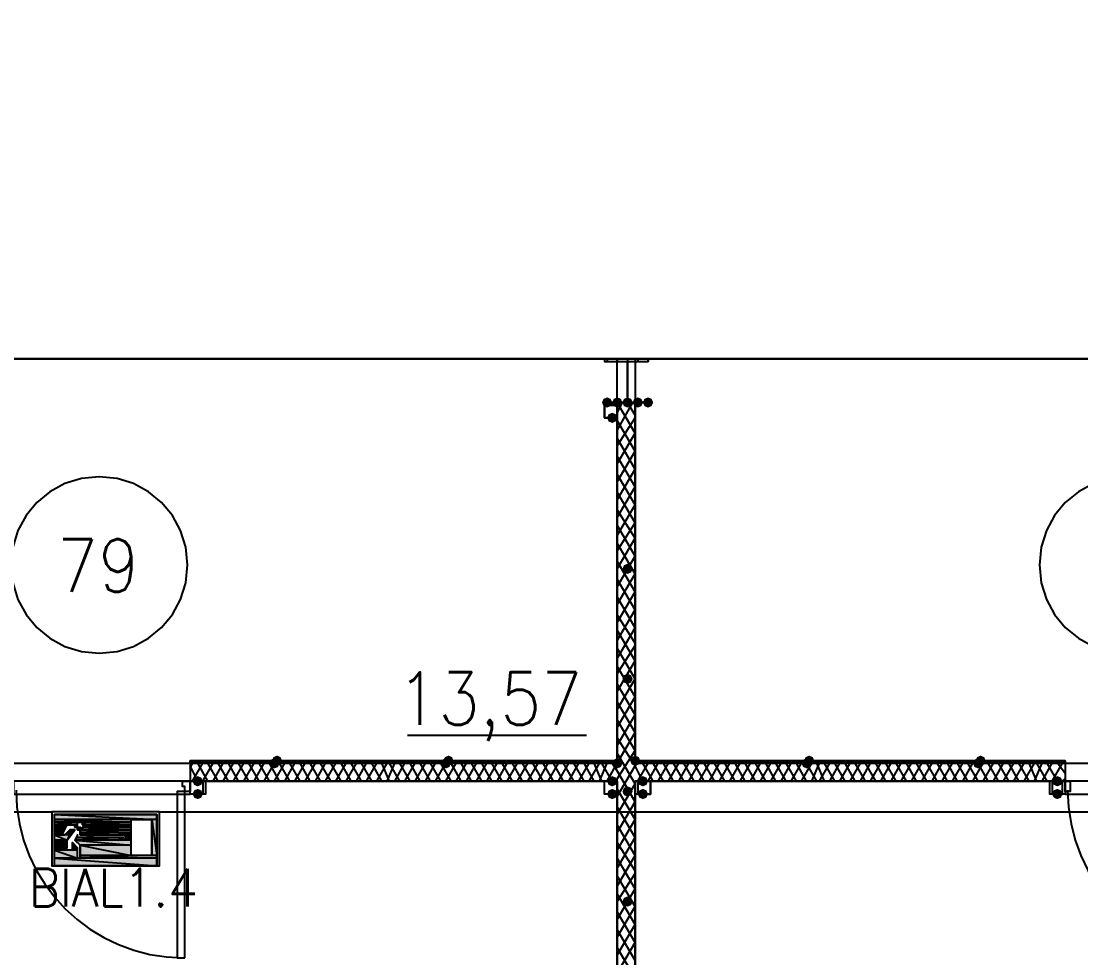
# Model space of a CAD drawing. Header units: millimetres. Extents: x 0 to 420, y 0 to 297.
# Drawn here: x 141.18 to 158.71, y 148.55 to 164.04 of the extents above; entities that cross this region are included whole.
import ezdxf

# ---------------------------------------------------------------- set-up
doc = ezdxf.new("R2010")
doc.units = ezdxf.units.MM
doc.layers.get('0').update_dxf_attribs({"linetype": 'CONTINUOUS'})
doc.styles.get("Standard").update_dxf_attribs({"font": 'STANDARD'})

msp = doc.modelspace()

# ---------------------------------------------------------------- hatches: boundary and pattern name
at = {"true_color": 0x000007}
for points in [[(150.960667, 157.734), (150.935796, 157.674204), (150.876, 157.649333), (150.816204, 157.674204), (150.791333, 157.734), (150.816204, 157.793796), (150.876, 157.818667), (150.935796, 157.793796)], [(151.13, 157.734), (151.105129, 157.674204), (151.045333, 157.649333), (150.985538, 157.674204), (150.960667, 157.734), (150.985537, 157.793796), (151.045333, 157.818667), (151.105129, 157.793796)], [(151.299333, 157.734), (151.274463, 157.674204), (151.214667, 157.649333), (151.154871, 157.674204), (151.13, 157.734), (151.154871, 157.793796), (151.214667, 157.818667), (151.274462, 157.793796)], [(151.468667, 157.734), (151.443796, 157.674204), (151.384, 157.649333), (151.324204, 157.674204), (151.299333, 157.734), (151.324204, 157.793796), (151.384, 157.818667), (151.443796, 157.793796)], [(151.638, 157.734), (151.613129, 157.674204), (151.553333, 157.649333), (151.493538, 157.674204), (151.468667, 157.734), (151.493537, 157.793796), (151.553333, 157.818667), (151.613129, 157.793796)], [(151.045333, 157.48), (151.020463, 157.420204), (150.960667, 157.395333), (150.900871, 157.420204), (150.876, 157.48), (150.900871, 157.539796), (150.960667, 157.564667), (151.020462, 157.539796)], [(151.299333, 154.982333), (151.274463, 154.922537), (151.214667, 154.897667), (151.154871, 154.922537), (151.13, 154.982333), (151.154871, 155.042129), (151.214667, 155.067), (151.274462, 155.042129)], [(151.299333, 153.162), (151.274463, 153.102204), (151.214667, 153.077333), (151.154871, 153.102204), (151.13, 153.162), (151.154871, 153.221796), (151.214667, 153.246667), (151.274462, 153.221796)], [(144.187333, 151.468667), (144.162463, 151.408871), (144.102667, 151.384), (144.042871, 151.408871), (144.018, 151.468667), (144.042871, 151.528462), (144.102667, 151.553333), (144.162462, 151.528463)], [(151.045333, 151.468667), (151.020463, 151.408871), (150.960667, 151.384), (150.900871, 151.408871), (150.876, 151.468667), (150.900871, 151.528462), (150.960667, 151.553333), (151.020462, 151.528463)], [(151.553333, 151.468667), (151.528462, 151.408871), (151.468667, 151.384), (151.408871, 151.408871), (151.384, 151.468667), (151.408871, 151.528462), (151.468667, 151.553333), (151.528462, 151.528463)], [(158.411333, 151.468667), (158.386463, 151.408871), (158.326667, 151.384), (158.266871, 151.408871), (158.242, 151.468667), (158.266871, 151.528462), (158.326667, 151.553333), (158.386462, 151.528463)], [(144.187333, 151.257), (144.162463, 151.197204), (144.102667, 151.172333), (144.042871, 151.197204), (144.018, 151.257), (144.042871, 151.316796), (144.102667, 151.341667), (144.162462, 151.316796)], [(151.045333, 151.257), (151.020463, 151.197204), (150.960667, 151.172333), (150.900871, 151.197204), (150.876, 151.257), (150.900871, 151.316796), (150.960667, 151.341667), (151.020462, 151.316796)], [(151.299333, 151.299333), (151.274463, 151.239537), (151.214667, 151.214667), (151.154871, 151.239537), (151.13, 151.299333), (151.154871, 151.359129), (151.214667, 151.384), (151.274462, 151.359129)], [(151.553333, 151.257), (151.528462, 151.197204), (151.468667, 151.172333), (151.408871, 151.197204), (151.384, 151.257), (151.408871, 151.316796), (151.468667, 151.341667), (151.528462, 151.316796)], [(158.411333, 151.257), (158.386463, 151.197204), (158.326667, 151.172333), (158.266871, 151.197204), (158.242, 151.257), (158.266871, 151.316796), (158.326667, 151.341667), (158.386462, 151.316796)], [(151.299333, 149.479), (151.274463, 149.419204), (151.214667, 149.394333), (151.154871, 149.419204), (151.13, 149.479), (151.154871, 149.538796), (151.214667, 149.563667), (151.274462, 149.538796)]]:
    msp.add_hatch(color=0, dxfattribs=at).paths.add_polyline_path(points, flags=0)
at = {"true_color": 0x0000fe}
for points in [[(145.457333, 151.765), (145.432463, 151.705204), (145.372667, 151.680333), (145.312871, 151.705204), (145.288, 151.765), (145.312871, 151.824796), (145.372667, 151.849667), (145.432462, 151.824796)], [(145.499667, 151.807333), (145.474796, 151.747537), (145.415, 151.722667), (145.355204, 151.747537), (145.330333, 151.807333), (145.355204, 151.867129), (145.415, 151.892), (145.474796, 151.867129)], [(148.293667, 151.765), (148.268796, 151.705204), (148.209, 151.680333), (148.149204, 151.705204), (148.124333, 151.765), (148.149204, 151.824796), (148.209, 151.849667), (148.268796, 151.824796)], [(148.336, 151.807333), (148.311129, 151.747537), (148.251333, 151.722667), (148.191537, 151.747537), (148.166667, 151.807333), (148.191537, 151.867129), (148.251333, 151.892), (148.311129, 151.867129)], [(151.13, 151.765), (151.105129, 151.705204), (151.045333, 151.680333), (150.985538, 151.705204), (150.960667, 151.765), (150.985537, 151.824796), (151.045333, 151.849667), (151.105129, 151.824796)], [(151.13, 151.765), (151.105129, 151.705204), (151.045333, 151.680333), (150.985538, 151.705204), (150.960667, 151.765), (150.985537, 151.824796), (151.045333, 151.849667), (151.105129, 151.824796)], [(151.426333, 151.807333), (151.401463, 151.747537), (151.341667, 151.722667), (151.281871, 151.747537), (151.257, 151.807333), (151.281871, 151.867129), (151.341667, 151.892), (151.401462, 151.867129)], [(154.262667, 151.765), (154.237796, 151.705204), (154.178, 151.680333), (154.118204, 151.705204), (154.093333, 151.765), (154.118204, 151.824796), (154.178, 151.849667), (154.237796, 151.824796)], [(154.305, 151.807333), (154.280129, 151.747537), (154.220333, 151.722667), (154.160538, 151.747537), (154.135667, 151.807333), (154.160537, 151.867129), (154.220333, 151.892), (154.280129, 151.867129)], [(157.099, 151.765), (157.074129, 151.705204), (157.014333, 151.680333), (156.954538, 151.705204), (156.929667, 151.765), (156.954537, 151.824796), (157.014333, 151.849667), (157.074129, 151.824796)], [(157.141333, 151.807333), (157.116463, 151.747537), (157.056667, 151.722667), (156.996871, 151.747537), (156.972, 151.807333), (156.996871, 151.867129), (157.056667, 151.892), (157.116462, 151.867129)]]:
    msp.add_hatch(color=0, dxfattribs=at).paths.add_polyline_path(points, flags=0)
at = {"true_color": 0x000007}
h = msp.add_hatch(color=0, dxfattribs=at)
h.paths.add_polyline_path([(151.045333, 151.807333), (143.975667, 151.807333), (151.045333, 151.765)], flags=0)
h.paths.add_polyline_path([(143.975667, 151.807333), (151.045333, 151.765), (143.975667, 151.765)], flags=0)
h = msp.add_hatch(color=0, dxfattribs=at)
h.paths.add_polyline_path([(158.453667, 151.807333), (151.341667, 151.807333), (158.453667, 151.765)], flags=0)
h.paths.add_polyline_path([(151.341667, 151.807333), (158.453667, 151.765), (151.341667, 151.765)], flags=0)
at = {"true_color": 0x000052}
h = msp.add_hatch(color=0, dxfattribs=at)
h.paths.add_polyline_path([(143.425333, 150.918333), (141.732, 150.918333), (143.425333, 150.833667)], flags=0)
h.paths.add_polyline_path([(141.732, 150.918333), (143.425333, 150.833667), (141.732, 150.833667)], flags=0)
h = msp.add_hatch(color=0, dxfattribs=at)
h.paths.add_polyline_path([(143.002, 150.833667), (141.732, 150.833667), (143.002, 150.791333)], flags=0)
h.paths.add_polyline_path([(141.732, 150.833667), (143.002, 150.791333), (141.732, 150.791333)], flags=0)
h = msp.add_hatch(color=0, dxfattribs=at)
h.paths.add_polyline_path([(142.113, 150.791333), (141.732, 150.791333)], flags=0)
h.paths.add_polyline_path([(142.113, 150.791333), (141.732, 150.791333), (142.155333, 150.791333)], flags=0)
h = msp.add_hatch(color=0, dxfattribs=at)
h.paths.add_polyline_path([(141.732, 150.791333), (142.113, 150.791333)], flags=0)
h.paths.add_polyline_path([(142.113, 150.791333), (141.732, 150.791333)], flags=0)
h = msp.add_hatch(color=0, dxfattribs=at)
h.paths.add_polyline_path([(142.113, 150.791333), (141.732, 150.791333), (142.113, 150.749)], flags=0)
h.paths.add_polyline_path([(141.732, 150.791333), (142.113, 150.749), (141.732, 150.749)], flags=0)
h = msp.add_hatch(color=0, dxfattribs=at)
h.paths.add_polyline_path([(142.155333, 150.791333), (142.113, 150.791333)], flags=0)
h.paths.add_polyline_path([(142.113, 150.791333), (142.155333, 150.791333)], flags=0)
h = msp.add_hatch(color=0, dxfattribs=at)
h.paths.add_polyline_path([(142.155333, 150.791333), (143.002, 150.791333)], flags=0)
h.paths.add_polyline_path([(143.002, 150.791333), (142.155333, 150.791333)], flags=0)
for points in [[(142.155333, 150.791333), (142.197667, 150.791333)], [(142.197667, 150.791333), (142.24, 150.749), (142.197667, 150.749)], [(142.197667, 150.749), (142.24, 150.749)], [(142.197667, 150.706667), (142.24, 150.706667)], [(142.24, 150.706667), (142.197667, 150.706667)], [(142.24, 150.749), (142.24, 150.706667)], [(142.028333, 150.452667), (142.070667, 150.410333), (142.028333, 150.410333)]]:
    msp.add_hatch(color=0, dxfattribs=at).paths.add_polyline_path(points, flags=0)
h = msp.add_hatch(color=0, dxfattribs=at)
h.paths.add_polyline_path([(142.155333, 150.791333), (143.002, 150.791333)], flags=0)
h.paths.add_polyline_path([(143.002, 150.791333), (142.155333, 150.791333)], flags=0)
h = msp.add_hatch(color=0, dxfattribs=at)
h.paths.add_polyline_path([(142.197667, 150.791333), (143.002, 150.791333)], flags=0)
h.paths.add_polyline_path([(143.002, 150.791333), (142.197667, 150.791333)], flags=0)
h = msp.add_hatch(color=0, dxfattribs=at)
h.paths.add_polyline_path([(142.24, 150.791333), (143.002, 150.791333)], flags=0)
h.paths.add_polyline_path([(143.002, 150.791333), (142.24, 150.791333)], flags=0)
h = msp.add_hatch(color=0, dxfattribs=at)
h.paths.add_polyline_path([(143.002, 150.791333), (142.24, 150.791333), (143.002, 150.749)], flags=0)
h.paths.add_polyline_path([(142.24, 150.791333), (143.002, 150.749), (142.24, 150.749)], flags=0)
h = msp.add_hatch(color=0, dxfattribs=at)
h.paths.add_polyline_path([(143.425333, 150.833667), (143.340667, 150.833667), (143.425333, 150.241)], flags=0)
h.paths.add_polyline_path([(143.340667, 150.833667), (143.425333, 150.241), (143.340667, 150.241)], flags=0)
h = msp.add_hatch(color=0, dxfattribs=at)
h.paths.add_polyline_path([(141.732, 150.749), (142.113, 150.749)], flags=0)
h.paths.add_polyline_path([(142.113, 150.749), (141.732, 150.749)], flags=0)
h.paths.add_polyline_path([(142.113, 150.749), (141.732, 150.749)], flags=0)
h.paths.add_polyline_path([(141.732, 150.749), (142.113, 150.749)], flags=0)
h = msp.add_hatch(color=0, dxfattribs=at)
h.paths.add_polyline_path([(141.732, 150.749), (142.113, 150.749)], flags=0)
h.paths.add_polyline_path([(142.113, 150.749), (141.732, 150.749)], flags=0)
h = msp.add_hatch(color=0, dxfattribs=at)
h.paths.add_polyline_path([(141.943667, 150.749), (141.732, 150.749), (141.859, 150.579667)], flags=0)
h.paths.add_polyline_path([(141.732, 150.749), (141.859, 150.579667), (141.732, 150.579667)], flags=0)
h = msp.add_hatch(color=0, dxfattribs=at)
h.paths.add_polyline_path([(142.070667, 150.664333), (141.986, 150.664333), (141.986, 150.579667)], flags=0)
h.paths.add_polyline_path([(141.986, 150.664333), (141.986, 150.579667), (141.901333, 150.579667)], flags=0)
h = msp.add_hatch(color=0, dxfattribs=at)
h.paths.add_polyline_path([(142.113, 150.749), (142.070667, 150.749), (142.113, 150.706667)], flags=0)
h.paths.add_polyline_path([(142.070667, 150.749), (142.113, 150.706667), (142.070667, 150.706667)], flags=0)
h = msp.add_hatch(color=0, dxfattribs=at)
h.paths.add_polyline_path([(142.070667, 150.706667), (142.113, 150.706667)], flags=0)
h.paths.add_polyline_path([(142.113, 150.706667), (142.070667, 150.706667)], flags=0)
h = msp.add_hatch(color=0, dxfattribs=at)
h.paths.add_polyline_path([(142.070667, 150.706667), (142.113, 150.706667)], flags=0)
h.paths.add_polyline_path([(142.113, 150.706667), (142.070667, 150.706667)], flags=0)
h = msp.add_hatch(color=0, dxfattribs=at)
h.paths.add_polyline_path([(142.155333, 150.664333), (142.113, 150.706667)], flags=0)
h.paths.add_polyline_path([(142.155333, 150.664333), (142.113, 150.706667), (142.155333, 150.706667)], flags=0)
h = msp.add_hatch(color=0, dxfattribs=at)
h.paths.add_polyline_path([(142.113, 150.706667), (142.113, 150.664333)], flags=0)
h.paths.add_polyline_path([(142.113, 150.664333), (142.113, 150.706667)], flags=0)
h = msp.add_hatch(color=0, dxfattribs=at)
h.paths.add_polyline_path([(142.113, 150.664333), (142.155333, 150.664333)], flags=0)
h.paths.add_polyline_path([(142.155333, 150.664333), (142.113, 150.664333)], flags=0)
h = msp.add_hatch(color=0, dxfattribs=at)
h.paths.add_polyline_path([(142.113, 150.664333), (143.002, 150.664333)], flags=0)
h.paths.add_polyline_path([(143.002, 150.664333), (142.113, 150.664333)], flags=0)
h = msp.add_hatch(color=0, dxfattribs=at)
h.paths.add_polyline_path([(142.197667, 150.664333), (142.197667, 150.706667)], flags=0)
h.paths.add_polyline_path([(142.197667, 150.706667), (142.197667, 150.664333), (142.155333, 150.664333)], flags=0)
h = msp.add_hatch(color=0, dxfattribs=at)
h.paths.add_polyline_path([(143.002, 150.664333), (142.155333, 150.664333), (143.002, 150.622)], flags=0)
h.paths.add_polyline_path([(142.155333, 150.664333), (143.002, 150.622), (142.155333, 150.622)], flags=0)
h = msp.add_hatch(color=0, dxfattribs=at)
h.paths.add_polyline_path([(142.790333, 150.622), (142.155333, 150.622), (142.832667, 150.579667)], flags=0)
h.paths.add_polyline_path([(142.155333, 150.622), (142.832667, 150.579667), (142.155333, 150.579667)], flags=0)
h = msp.add_hatch(color=0, dxfattribs=at)
h.paths.add_polyline_path([(143.002, 150.706667), (142.24, 150.706667)], flags=0)
h.paths.add_polyline_path([(142.24, 150.706667), (143.002, 150.706667), (142.197667, 150.706667)], flags=0)
h = msp.add_hatch(color=0, dxfattribs=at)
h.paths.add_polyline_path([(142.197667, 150.706667), (143.002, 150.706667)], flags=0)
h.paths.add_polyline_path([(143.002, 150.706667), (142.197667, 150.706667)], flags=0)
h = msp.add_hatch(color=0, dxfattribs=at)
h.paths.add_polyline_path([(142.197667, 150.706667), (143.002, 150.706667)], flags=0)
h.paths.add_polyline_path([(143.002, 150.706667), (142.197667, 150.706667)], flags=0)
h = msp.add_hatch(color=0, dxfattribs=at)
h.paths.add_polyline_path([(143.002, 150.706667), (142.197667, 150.706667), (143.002, 150.664333)], flags=0)
h.paths.add_polyline_path([(142.197667, 150.706667), (143.002, 150.664333), (142.197667, 150.664333)], flags=0)
h = msp.add_hatch(color=0, dxfattribs=at)
h.paths.add_polyline_path([(142.197667, 150.664333), (143.002, 150.664333)], flags=0)
h.paths.add_polyline_path([(143.002, 150.664333), (142.197667, 150.664333)], flags=0)
h = msp.add_hatch(color=0, dxfattribs=at)
h.paths.add_polyline_path([(142.24, 150.749), (143.002, 150.749)], flags=0)
h.paths.add_polyline_path([(143.002, 150.749), (142.24, 150.749)], flags=0)
h = msp.add_hatch(color=0, dxfattribs=at)
h.paths.add_polyline_path([(142.24, 150.749), (143.002, 150.749)], flags=0)
h.paths.add_polyline_path([(143.002, 150.749), (142.24, 150.749)], flags=0)
h = msp.add_hatch(color=0, dxfattribs=at)
h.paths.add_polyline_path([(142.24, 150.749), (143.002, 150.749)], flags=0)
h.paths.add_polyline_path([(143.002, 150.749), (142.24, 150.749)], flags=0)
h = msp.add_hatch(color=0, dxfattribs=at)
h.paths.add_polyline_path([(142.24, 150.749), (143.002, 150.749)], flags=0)
h.paths.add_polyline_path([(143.002, 150.749), (142.24, 150.749)], flags=0)
h = msp.add_hatch(color=0, dxfattribs=at)
h.paths.add_polyline_path([(143.002, 150.749), (142.24, 150.749), (143.002, 150.706667)], flags=0)
h.paths.add_polyline_path([(142.24, 150.749), (143.002, 150.706667), (142.24, 150.706667)], flags=0)
h = msp.add_hatch(color=0, dxfattribs=at)
h.paths.add_polyline_path([(142.24, 150.706667), (143.002, 150.706667)], flags=0)
h.paths.add_polyline_path([(143.002, 150.706667), (142.24, 150.706667)], flags=0)
h = msp.add_hatch(color=0, dxfattribs=at)
h.paths.add_polyline_path([(142.24, 150.706667), (143.002, 150.706667)], flags=0)
h.paths.add_polyline_path([(143.002, 150.706667), (142.24, 150.706667)], flags=0)
h = msp.add_hatch(color=0, dxfattribs=at)
h.paths.add_polyline_path([(142.24, 150.706667), (143.002, 150.706667)], flags=0)
h.paths.add_polyline_path([(143.002, 150.706667), (142.24, 150.706667)], flags=0)
h = msp.add_hatch(color=0, dxfattribs=at)
h.paths.add_polyline_path([(143.002, 150.622), (142.875, 150.622), (143.002, 150.537333)], flags=0)
h.paths.add_polyline_path([(142.875, 150.622), (143.002, 150.537333), (142.917333, 150.537333)], flags=0)
h = msp.add_hatch(color=0, dxfattribs=at)
h.paths.add_polyline_path([(141.901333, 150.579667), (141.732, 150.579667)], flags=0)
h.paths.add_polyline_path([(141.901333, 150.579667), (141.732, 150.579667), (141.859, 150.579667)], flags=0)
h = msp.add_hatch(color=0, dxfattribs=at)
h.paths.add_polyline_path([(141.986, 150.579667), (141.732, 150.579667), (141.943667, 150.495)], flags=0)
h.paths.add_polyline_path([(141.732, 150.579667), (141.943667, 150.495), (141.732, 150.495)], flags=0)
h = msp.add_hatch(color=0, dxfattribs=at)
h.paths.add_polyline_path([(141.943667, 150.495), (141.732, 150.495), (141.943667, 150.368)], flags=0)
h.paths.add_polyline_path([(141.732, 150.495), (141.943667, 150.368), (141.732, 150.368)], flags=0)
h = msp.add_hatch(color=0, dxfattribs=at)
h.paths.add_polyline_path([(142.832667, 150.537333), (142.113, 150.537333), (142.790333, 150.495)], flags=0)
h.paths.add_polyline_path([(142.113, 150.537333), (142.790333, 150.495), (142.070667, 150.495)], flags=0)
h = msp.add_hatch(color=0, dxfattribs=at)
h.paths.add_polyline_path([(143.002, 150.495), (142.070667, 150.495), (143.002, 150.410333)], flags=0)
h.paths.add_polyline_path([(142.070667, 150.495), (143.002, 150.410333), (142.155333, 150.410333)], flags=0)
h = msp.add_hatch(color=0, dxfattribs=at)
h.paths.add_polyline_path([(142.875, 150.579667), (142.282333, 150.579667)], flags=0)
h.paths.add_polyline_path([(142.875, 150.579667), (142.282333, 150.579667), (142.832667, 150.579667)], flags=0)
h = msp.add_hatch(color=0, dxfattribs=at)
h.paths.add_polyline_path([(142.367, 150.579667), (142.282333, 150.579667), (142.367, 150.537333)], flags=0)
h.paths.add_polyline_path([(142.282333, 150.579667), (142.367, 150.537333), (142.282333, 150.537333)], flags=0)
h = msp.add_hatch(color=0, dxfattribs=at)
h.paths.add_polyline_path([(142.832667, 150.537333), (142.282333, 150.537333)], flags=0)
h.paths.add_polyline_path([(142.832667, 150.537333), (142.282333, 150.537333), (142.875, 150.537333)], flags=0)
h = msp.add_hatch(color=0, dxfattribs=at)
h.paths.add_polyline_path([(143.002, 150.537333), (142.917333, 150.537333), (143.002, 150.495)], flags=0)
h.paths.add_polyline_path([(142.917333, 150.537333), (143.002, 150.495), (142.875, 150.495)], flags=0)
h = msp.add_hatch(color=0, dxfattribs=at)
h.paths.add_polyline_path([(141.816667, 150.368), (141.732, 150.368), (141.816667, 150.325667)], flags=0)
h.paths.add_polyline_path([(141.732, 150.368), (141.816667, 150.325667), (141.732, 150.325667)], flags=0)
h = msp.add_hatch(color=0, dxfattribs=at)
h.paths.add_polyline_path([(142.113, 150.325667), (141.732, 150.325667), (142.113, 150.198667)], flags=0)
h.paths.add_polyline_path([(141.732, 150.325667), (142.113, 150.198667), (141.732, 150.198667)], flags=0)
h = msp.add_hatch(color=0, dxfattribs=at)
h.paths.add_polyline_path([(142.070667, 150.410333), (142.028333, 150.410333), (142.113, 150.368)], flags=0)
h.paths.add_polyline_path([(142.028333, 150.410333), (142.113, 150.368), (142.028333, 150.368)], flags=0)
h = msp.add_hatch(color=0, dxfattribs=at)
h.paths.add_polyline_path([(142.113, 150.368), (142.028333, 150.368), (142.113, 150.325667)], flags=0)
h.paths.add_polyline_path([(142.028333, 150.368), (142.113, 150.325667), (142.028333, 150.325667)], flags=0)
h = msp.add_hatch(color=0, dxfattribs=at)
h.paths.add_polyline_path([(143.002, 150.410333), (142.155333, 150.410333), (143.002, 150.241)], flags=0)
h.paths.add_polyline_path([(142.155333, 150.410333), (143.002, 150.241), (142.155333, 150.241)], flags=0)
h = msp.add_hatch(color=0, dxfattribs=at)
h.paths.add_polyline_path([(143.425333, 150.198667), (141.732, 150.198667), (143.425333, 150.071667)], flags=0)
h.paths.add_polyline_path([(141.732, 150.198667), (143.425333, 150.071667), (141.732, 150.071667)], flags=0)
h = msp.add_hatch(color=0, dxfattribs=at)
h.paths.add_polyline_path([(143.425333, 150.241), (142.155333, 150.241), (143.425333, 150.198667)], flags=0)
h.paths.add_polyline_path([(142.155333, 150.241), (143.425333, 150.198667), (142.155333, 150.198667)], flags=0)

# ---------------------------------------------------------------- linework, layer by layer
at = {"color": 0, "true_color": 0x000008}
msp.add_lwpolyline([(238.548333, 158.453667), (238.548333, 169.291), (117.094, 169.291), (117.094, 158.453667)], close=True, dxfattribs=at)
at = {"color": 0, "true_color": 0x0000ab}
for points in [[(151.045333, 158.453667), (133.942667, 158.453667), (133.942667, 151.765), (151.045333, 151.765)], [(151.341667, 158.453667), (151.341667, 151.765), (168.444333, 151.765), (168.444333, 158.453667)]]:
    msp.add_lwpolyline(points, close=True, dxfattribs=at)
at = {"color": 0, "true_color": 0x000007}
for points in [[(151.553333, 158.453667), (150.833667, 158.453667), (150.833667, 158.411333), (151.214667, 158.411333), (151.214667, 157.734), (150.833667, 157.734), (151.553333, 157.734), (151.214667, 157.734), (151.214667, 158.411333), (151.553333, 158.411333)], [(151.045333, 157.734), (150.833667, 157.734), (150.833667, 157.48), (151.045333, 157.48)], [(151.045333, 157.691667), (151.045333, 157.48), (150.833667, 157.48), (150.833667, 157.691667)], [(151.045333, 151.807333), (143.975667, 151.807333), (151.045333, 151.765)], [(143.975667, 151.807333), (151.045333, 151.765), (143.975667, 151.765)], [(143.975667, 151.765), (151.045333, 151.765), (151.045333, 151.807333), (143.975667, 151.807333)], [(143.975667, 151.765), (151.045333, 151.765), (151.045333, 151.807333), (143.975667, 151.807333)], [(158.453667, 151.807333), (151.341667, 151.807333), (158.453667, 151.765)], [(151.341667, 151.807333), (158.453667, 151.765), (151.341667, 151.765)], [(158.453667, 151.807333), (158.453667, 151.765), (151.341667, 151.765), (151.341667, 151.807333), (158.453667, 151.807333), (151.341667, 151.807333), (151.341667, 151.765), (158.453667, 151.765)], [(133.942667, 151.468667), (133.942667, 140.335), (151.045333, 140.335), (151.045333, 151.468667)], [(143.975667, 151.468667), (143.975667, 151.299333), (143.891, 151.299333), (143.891, 151.384), (143.848667, 151.384), (143.848667, 151.468667)], [(143.975667, 151.468667), (144.187333, 151.468667), (144.187333, 151.257), (143.975667, 151.257), (143.975667, 151.468667), (144.229667, 151.468667), (144.229667, 151.257), (143.975667, 151.257)], [(150.833667, 151.468667), (151.045333, 151.468667), (151.045333, 151.257), (150.833667, 151.257), (150.833667, 151.468667), (151.045333, 151.468667), (151.045333, 151.257), (150.833667, 151.257)], [(151.341667, 151.468667), (151.595667, 151.468667), (151.595667, 151.257), (151.341667, 151.257)], [(168.444333, 140.335), (168.444333, 151.468667), (151.341667, 151.468667), (151.341667, 140.335)], [(151.384, 151.468667), (151.384, 151.257), (151.595667, 151.257), (151.595667, 151.468667)], [(158.199667, 151.468667), (158.453667, 151.468667), (158.453667, 151.257), (158.199667, 151.257)], [(158.242, 151.468667), (158.242, 151.257), (158.411333, 151.257), (158.411333, 151.468667)], [(158.538333, 151.468667), (158.538333, 151.384), (158.538333, 151.299333), (158.453667, 151.299333), (158.453667, 151.468667)], [(143.891, 148.547667), (143.891, 151.299333), (143.764, 151.299333), (143.764, 148.547667)]]:
    msp.add_lwpolyline(points, close=True, dxfattribs=at)
for points in [[(150.876, 158.453667), (150.876, 158.411333)], [(151.045333, 158.453667), (151.045333, 158.411333)], [(151.214667, 158.453667), (151.214667, 157.734)], [(151.384, 158.453667), (151.384, 158.411333)], [(151.553333, 158.453667), (151.553333, 158.411333)], [(150.960667, 157.734), (150.960667, 157.691667)], [(151.045333, 157.564667), (151.13, 157.734)], [(151.045333, 157.268333), (151.299333, 157.734)], [(151.341667, 157.226), (151.045333, 157.734)], [(151.045333, 157.734), (151.045333, 151.765)], [(151.341667, 151.765), (151.341667, 157.734), (151.045333, 157.734)], [(151.341667, 157.522333), (151.214667, 157.734)], [(151.045333, 157.014333), (151.341667, 157.48)], [(151.341667, 156.929667), (151.045333, 157.437667)], [(151.045333, 156.718), (151.341667, 157.226)], [(151.341667, 156.633333), (151.045333, 157.141333)], [(151.045333, 156.421667), (151.341667, 156.929667)], [(151.341667, 156.337), (151.045333, 156.845)], [(151.045333, 156.125333), (151.341667, 156.633333)], [(143.933333, 155.045833), (143.903661, 155.340175), (143.81856, 155.614326), (143.683903, 155.862413), (143.505563, 156.078563), (143.289413, 156.256903), (143.041326, 156.39156), (142.767175, 156.476661), (142.472833, 156.506333), (142.178492, 156.476661), (141.904341, 156.39156), (141.656254, 156.256903), (141.440104, 156.078563), (141.261764, 155.862413), (141.127107, 155.614326), (141.042005, 155.340175), (141.012333, 155.045833)], [(151.341667, 156.040667), (151.045333, 156.548667)], [(160.951333, 155.045833), (160.921661, 155.340175), (160.83656, 155.614326), (160.701903, 155.862413), (160.523563, 156.078563), (160.307413, 156.256903), (160.059326, 156.39156), (159.785175, 156.476661), (159.490833, 156.506333), (159.196492, 156.476661), (158.922341, 156.39156), (158.674254, 156.256903), (158.458104, 156.078563), (158.279764, 155.862413), (158.145107, 155.614326), (158.060005, 155.340175), (158.030333, 155.045833)], [(151.045333, 155.829), (151.341667, 156.337)], [(151.341667, 155.744333), (151.045333, 156.252333)], [(151.045333, 155.532667), (151.341667, 156.040667)], [(151.341667, 155.490333), (151.045333, 155.956)], [(151.045333, 155.278667), (151.341667, 155.744333)], [(151.341667, 155.194), (151.045333, 155.702)], [(151.045333, 154.982333), (151.341667, 155.490333)], [(151.341667, 154.897667), (151.045333, 155.405667)], [(151.045333, 154.686), (151.341667, 155.194)], [(141.012333, 155.045833), (141.042005, 154.751492), (141.127107, 154.477341), (141.261764, 154.229254), (141.440104, 154.013104), (141.656254, 153.834764), (141.904341, 153.700107), (142.178492, 153.615005), (142.472833, 153.585333), (142.767175, 153.615005), (143.041326, 153.700107), (143.289413, 153.834764), (143.505563, 154.013104), (143.683903, 154.229254), (143.81856, 154.477341), (143.903661, 154.751492), (143.933333, 155.045833)], [(151.341667, 154.601333), (151.045333, 155.109333)], [(158.030333, 155.045833), (158.060005, 154.751492), (158.145107, 154.477341), (158.279764, 154.229254), (158.458104, 154.013104), (158.674254, 153.834764), (158.922341, 153.700107), (159.196492, 153.615005), (159.490833, 153.585333), (159.785175, 153.615005), (160.059326, 153.700107), (160.307413, 153.834764), (160.523563, 154.013104), (160.701903, 154.229254), (160.83656, 154.477341), (160.921661, 154.751492), (160.951333, 155.045833)], [(151.045333, 154.389667), (151.341667, 154.897667)], [(151.341667, 154.305), (151.045333, 154.813)], [(151.045333, 154.093333), (151.341667, 154.601333)], [(151.341667, 154.008667), (151.045333, 154.516667)], [(151.045333, 153.797), (151.341667, 154.305)], [(151.341667, 153.754667), (151.045333, 154.220333)], [(151.045333, 153.500667), (151.341667, 154.008667)], [(151.341667, 153.458333), (151.045333, 153.966333)], [(151.045333, 153.246667), (151.341667, 153.712333)], [(151.341667, 153.162), (151.045333, 153.67)], [(151.045333, 152.950333), (151.341667, 153.458333)], [(151.341667, 152.865667), (151.045333, 153.373667)], [(151.045333, 152.654), (151.341667, 153.162)], [(151.341667, 152.569333), (151.045333, 153.077333)], [(151.045333, 152.357667), (151.341667, 152.865667)], [(151.341667, 152.273), (151.045333, 152.781)], [(151.045333, 152.061333), (151.341667, 152.569333)], [(151.341667, 151.976667), (151.045333, 152.484667)], [(147.574, 152.230667), (150.537333, 152.230667)], [(151.045333, 151.765), (151.341667, 152.273)], [(151.341667, 151.722667), (151.045333, 152.188333)], [(151.045333, 151.511), (151.341667, 151.976667)], [(151.341667, 151.426333), (151.045333, 151.934333)], [(151.045333, 151.765), (143.975667, 151.765), (151.045333, 151.807333), (143.975667, 151.807333)], [(143.975667, 151.680333), (144.018, 151.765)], [(143.975667, 151.765), (143.975667, 151.468667)], [(143.975667, 151.765), (143.975667, 151.468667)], [(151.045333, 151.765), (143.975667, 151.765)], [(144.102667, 151.468667), (143.975667, 151.722667)], [(144.018, 151.468667), (144.187333, 151.765)], [(144.272, 151.468667), (144.102667, 151.765)], [(144.187333, 151.468667), (144.356667, 151.765)], [(144.441333, 151.468667), (144.272, 151.765)], [(144.356667, 151.468667), (144.526, 151.765)], [(144.610667, 151.468667), (144.441333, 151.765)], [(144.526, 151.468667), (144.695333, 151.765)], [(144.78, 151.468667), (144.610667, 151.765)], [(144.695333, 151.468667), (144.864667, 151.765)], [(144.949333, 151.468667), (144.78, 151.765)], [(144.864667, 151.468667), (145.034, 151.765)], [(145.118667, 151.468667), (144.949333, 151.765)], [(145.034, 151.468667), (145.203333, 151.765)], [(145.288, 151.468667), (145.118667, 151.765)], [(145.203333, 151.468667), (145.372667, 151.765)], [(145.457333, 151.468667), (145.288, 151.765)], [(145.372667, 151.468667), (145.542, 151.765)], [(145.626667, 151.468667), (145.457333, 151.765)], [(145.542, 151.468667), (145.711333, 151.765)], [(145.796, 151.468667), (145.626667, 151.765)], [(145.711333, 151.468667), (145.880667, 151.765)], [(145.965333, 151.468667), (145.796, 151.765)], [(145.880667, 151.468667), (146.05, 151.765)], [(146.134667, 151.468667), (145.965333, 151.765)], [(146.05, 151.468667), (146.219333, 151.765)], [(146.304, 151.468667), (146.134667, 151.765)], [(146.219333, 151.468667), (146.388667, 151.765)], [(146.473333, 151.468667), (146.304, 151.765)], [(146.388667, 151.468667), (146.558, 151.765)], [(146.642667, 151.468667), (146.473333, 151.765)], [(146.558, 151.468667), (146.727333, 151.765)], [(146.812, 151.468667), (146.642667, 151.765)], [(146.727333, 151.468667), (146.896667, 151.765)], [(146.981333, 151.468667), (146.812, 151.765)], [(146.896667, 151.468667), (147.066, 151.765)], [(147.150667, 151.468667), (146.981333, 151.765)], [(147.066, 151.468667), (147.235333, 151.765)], [(147.277667, 151.468667), (147.150667, 151.765)], [(147.235333, 151.468667), (147.362333, 151.765)], [(147.447, 151.468667), (147.277667, 151.765)], [(147.362333, 151.468667), (147.531667, 151.765)], [(147.616333, 151.468667), (147.447, 151.765)], [(147.531667, 151.468667), (147.701, 151.765)], [(147.785667, 151.468667), (147.616333, 151.765)], [(147.701, 151.468667), (147.870333, 151.765)], [(147.955, 151.468667), (147.785667, 151.765)], [(147.870333, 151.468667), (148.039667, 151.765)], [(148.124333, 151.468667), (147.955, 151.765)], [(148.039667, 151.468667), (148.209, 151.765)], [(148.293667, 151.468667), (148.124333, 151.765)], [(148.209, 151.468667), (148.378333, 151.765)], [(148.463, 151.468667), (148.293667, 151.765)], [(148.378333, 151.468667), (148.547667, 151.765)], [(148.632333, 151.468667), (148.463, 151.765)], [(148.547667, 151.468667), (148.717, 151.765)], [(148.801667, 151.468667), (148.632333, 151.765)], [(148.717, 151.468667), (148.886333, 151.765)], [(148.971, 151.468667), (148.801667, 151.765)], [(148.886333, 151.468667), (149.055667, 151.765)], [(149.140333, 151.468667), (148.971, 151.765)], [(149.055667, 151.468667), (149.225, 151.765)], [(149.309667, 151.468667), (149.140333, 151.765)], [(149.225, 151.468667), (149.394333, 151.765)], [(149.479, 151.468667), (149.309667, 151.765)], [(149.394333, 151.468667), (149.563667, 151.765)], [(149.648333, 151.468667), (149.479, 151.765)], [(149.563667, 151.468667), (149.733, 151.765)], [(149.817667, 151.468667), (149.648333, 151.765)], [(149.733, 151.468667), (149.902333, 151.765)], [(149.987, 151.468667), (149.817667, 151.765)], [(149.902333, 151.468667), (150.071667, 151.765)], [(150.156333, 151.468667), (149.987, 151.765)], [(150.071667, 151.468667), (150.241, 151.765)], [(150.325667, 151.468667), (150.156333, 151.765)], [(150.241, 151.468667), (150.410333, 151.765)], [(150.495, 151.468667), (150.325667, 151.765)], [(150.410333, 151.468667), (150.579667, 151.765)], [(150.664333, 151.468667), (150.495, 151.765)], [(150.579667, 151.468667), (150.749, 151.765)], [(150.791333, 151.468667), (150.664333, 151.765)], [(150.749, 151.468667), (150.876, 151.765)], [(150.960667, 151.468667), (150.791333, 151.765)], [(150.876, 151.468667), (151.045333, 151.765)], [(151.045333, 151.638), (150.960667, 151.765)], [(151.045333, 151.214667), (151.341667, 151.722667)], [(158.453667, 151.807333), (151.341667, 151.807333), (158.453667, 151.807333), (151.341667, 151.765)], [(151.341667, 151.722667), (151.384, 151.765)], [(158.453667, 151.765), (151.341667, 151.765)], [(151.468667, 151.468667), (151.341667, 151.722667)], [(151.384, 151.468667), (151.553333, 151.765)], [(151.638, 151.468667), (151.468667, 151.765)], [(151.553333, 151.468667), (151.722667, 151.765)], [(151.807333, 151.468667), (151.638, 151.765)], [(151.722667, 151.468667), (151.892, 151.765)], [(151.976667, 151.468667), (151.807333, 151.765)], [(151.892, 151.468667), (152.061333, 151.765)], [(152.146, 151.468667), (151.976667, 151.765)], [(152.061333, 151.468667), (152.230667, 151.765)], [(152.315333, 151.468667), (152.146, 151.765)], [(152.230667, 151.468667), (152.4, 151.765)], [(152.484667, 151.468667), (152.315333, 151.765)], [(152.4, 151.468667), (152.569333, 151.765)], [(152.654, 151.468667), (152.484667, 151.765)], [(152.569333, 151.468667), (152.738667, 151.765)], [(152.823333, 151.468667), (152.654, 151.765)], [(152.738667, 151.468667), (152.908, 151.765)], [(152.992667, 151.468667), (152.823333, 151.765)], [(152.908, 151.468667), (153.077333, 151.765)], [(153.162, 151.468667), (152.992667, 151.765)], [(153.077333, 151.468667), (153.246667, 151.765)], [(153.331333, 151.468667), (153.162, 151.765)], [(153.246667, 151.468667), (153.416, 151.765)], [(153.500667, 151.468667), (153.331333, 151.765)], [(153.416, 151.468667), (153.585333, 151.765)], [(153.67, 151.468667), (153.500667, 151.765)], [(153.585333, 151.468667), (153.754667, 151.765)], [(153.839333, 151.468667), (153.67, 151.765)], [(153.754667, 151.468667), (153.924, 151.765)], [(154.008667, 151.468667), (153.839333, 151.765)], [(153.924, 151.468667), (154.093333, 151.765)], [(154.178, 151.468667), (154.008667, 151.765)], [(154.093333, 151.468667), (154.262667, 151.765)], [(154.347333, 151.468667), (154.178, 151.765)], [(154.262667, 151.468667), (154.389667, 151.765)], [(154.474333, 151.468667), (154.347333, 151.765)], [(154.389667, 151.468667), (154.559, 151.765)], [(154.643667, 151.468667), (154.474333, 151.765)], [(154.559, 151.468667), (154.728333, 151.765)], [(154.813, 151.468667), (154.643667, 151.765)], [(154.728333, 151.468667), (154.897667, 151.765)], [(154.982333, 151.468667), (154.813, 151.765)], [(154.897667, 151.468667), (155.067, 151.765)], [(155.151667, 151.468667), (154.982333, 151.765)], [(155.067, 151.468667), (155.236333, 151.765)], [(155.321, 151.468667), (155.151667, 151.765)], [(155.236333, 151.468667), (155.405667, 151.765)], [(155.490333, 151.468667), (155.321, 151.765)], [(155.405667, 151.468667), (155.575, 151.765)], [(155.659667, 151.468667), (155.490333, 151.765)], [(155.575, 151.468667), (155.744333, 151.765)], [(155.829, 151.468667), (155.659667, 151.765)], [(155.744333, 151.468667), (155.913667, 151.765)], [(155.998333, 151.468667), (155.829, 151.765)], [(155.913667, 151.468667), (156.083, 151.765)], [(156.167667, 151.468667), (155.998333, 151.765)], [(156.083, 151.468667), (156.252333, 151.765)], [(156.337, 151.468667), (156.167667, 151.765)], [(156.252333, 151.468667), (156.421667, 151.765)], [(156.506333, 151.468667), (156.337, 151.765)], [(156.421667, 151.468667), (156.591, 151.765)], [(156.675667, 151.468667), (156.506333, 151.765)], [(156.591, 151.468667), (156.760333, 151.765)], [(156.845, 151.468667), (156.675667, 151.765)], [(156.760333, 151.468667), (156.929667, 151.765)], [(157.014333, 151.468667), (156.845, 151.765)], [(156.929667, 151.468667), (157.099, 151.765)], [(157.183667, 151.468667), (157.014333, 151.765)], [(157.099, 151.468667), (157.268333, 151.765)], [(157.353, 151.468667), (157.183667, 151.765)], [(157.268333, 151.468667), (157.437667, 151.765)], [(157.522333, 151.468667), (157.353, 151.765)], [(157.437667, 151.468667), (157.607, 151.765)], [(157.691667, 151.468667), (157.522333, 151.765)], [(157.607, 151.468667), (157.776333, 151.765)], [(157.861, 151.468667), (157.691667, 151.765)], [(157.776333, 151.468667), (157.945667, 151.765)], [(157.988, 151.468667), (157.861, 151.765)], [(157.945667, 151.468667), (158.072667, 151.765)], [(158.157333, 151.468667), (157.988, 151.765)], [(158.072667, 151.468667), (158.242, 151.765)], [(158.326667, 151.468667), (158.157333, 151.765)], [(158.242, 151.468667), (158.411333, 151.765)], [(158.453667, 151.595667), (158.326667, 151.765)], [(158.453667, 151.765), (158.453667, 151.468667)], [(158.453667, 151.765), (158.453667, 151.468667)], [(151.341667, 151.13), (151.045333, 151.638)], [(151.045333, 151.468667), (151.045333, 151.511)], [(158.411333, 151.468667), (158.453667, 151.511)], [(142.494, 151.468667), (141.054667, 151.468667), (141.054667, 151.384)], [(141.054667, 151.384), (141.054667, 151.257), (142.494, 151.257)], [(141.097, 151.3205), (141.111316, 151.036994), (141.153334, 150.761677), (141.221661, 150.495944), (141.314903, 150.241188), (141.431666, 149.998803), (141.570556, 149.770183), (141.73018, 149.556721), (141.909144, 149.359811), (142.106054, 149.180847), (142.319516, 149.021223), (142.548136, 148.882333), (142.790521, 148.76557), (143.045278, 148.672328), (143.311011, 148.604001), (143.586327, 148.561982), (143.869833, 148.547667)], [(143.975667, 151.384), (143.975667, 151.468667), (142.494, 151.468667)], [(142.494, 151.257), (143.975667, 151.257), (143.975667, 151.384)], [(143.975667, 151.468667), (151.045333, 151.468667)], [(151.045333, 151.468667), (151.045333, 141.054667), (151.341667, 141.054667), (151.341667, 151.468667)], [(151.045333, 150.918333), (151.341667, 151.426333)], [(151.341667, 150.833667), (151.045333, 151.341667)], [(151.341667, 151.468667), (158.453667, 151.468667)], [(159.893, 151.468667), (158.453667, 151.468667), (158.453667, 151.384)], [(158.453667, 151.384), (158.453667, 151.257), (159.893, 151.257)], [(158.496, 151.3205), (158.510316, 151.036994), (158.552334, 150.761677), (158.620661, 150.495944), (158.713903, 150.241188), (158.830666, 149.998803), (158.969556, 149.770183), (159.12918, 149.556721), (159.308144, 149.359811), (159.505054, 149.180847), (159.718516, 149.021223), (159.947136, 148.882333), (160.189521, 148.76557), (160.444278, 148.672328), (160.710011, 148.604001), (160.985327, 148.561982), (161.268833, 148.547667)], [(151.045333, 150.622), (151.341667, 151.13)], [(151.341667, 150.537333), (151.045333, 151.045333)], [(151.045333, 150.325667), (151.341667, 150.833667)], [(151.341667, 150.241), (151.045333, 150.749)], [(151.045333, 150.029333), (151.341667, 150.537333)], [(151.341667, 149.987), (151.045333, 150.452667)], [(151.045333, 149.733), (151.341667, 150.241)], [(151.341667, 149.690667), (151.045333, 150.198667)], [(151.045333, 149.479), (151.341667, 149.944667)], [(151.341667, 149.394333), (151.045333, 149.902333)], [(151.045333, 149.182667), (151.341667, 149.690667)], [(151.341667, 149.098), (151.045333, 149.606)], [(151.045333, 148.886333), (151.341667, 149.394333)], [(151.341667, 148.801667), (151.045333, 149.309667)], [(151.045333, 148.59), (151.341667, 149.098)], [(151.341667, 148.505333), (151.045333, 149.013333)], [(151.045333, 148.293667), (151.341667, 148.801667)], [(151.341667, 148.209), (151.045333, 148.717)]]:
    msp.add_lwpolyline(points, dxfattribs=at)
at = {"color": 0, "true_color": 0x000005}
for points in [[(126.026333, 150.960667), (141.689667, 150.960667)], [(143.467667, 150.960667), (159.131, 150.960667)]]:
    msp.add_lwpolyline(points, dxfattribs=at)
at = {"color": 0, "true_color": 0x00005c}
msp.add_lwpolyline([(143.467667, 150.960667), (141.689667, 150.960667), (141.689667, 150.071667), (143.467667, 150.071667)], close=True, dxfattribs=at)
at = {"color": 0, "true_color": 0x000052}
for points in [[(143.425333, 150.918333), (141.732, 150.918333), (143.425333, 150.833667)], [(141.732, 150.918333), (143.425333, 150.833667), (141.732, 150.833667)], [(141.732, 150.918333), (143.425333, 150.918333), (143.425333, 150.071667), (141.732, 150.071667)], [(143.002, 150.833667), (141.732, 150.833667), (143.002, 150.791333)], [(141.732, 150.833667), (143.002, 150.791333), (141.732, 150.791333)], [(141.732, 150.791333), (142.155333, 150.791333)], [(142.155333, 150.791333), (141.732, 150.791333)], [(142.155333, 150.791333), (141.732, 150.791333)], [(141.732, 150.791333), (142.155333, 150.791333)], [(142.155333, 150.791333), (141.732, 150.791333)], [(142.155333, 150.791333), (141.732, 150.791333)], [(141.732, 150.791333), (142.155333, 150.791333)], [(142.155333, 150.791333), (141.732, 150.791333)], [(141.732, 150.791333), (142.155333, 150.791333)], [(142.155333, 150.791333), (141.732, 150.791333)], [(142.113, 150.791333), (141.732, 150.791333)], [(142.113, 150.791333), (141.732, 150.791333), (142.155333, 150.791333)], [(141.732, 150.791333), (142.113, 150.791333)], [(142.113, 150.791333), (141.732, 150.791333)], [(142.113, 150.791333), (141.732, 150.791333), (142.113, 150.749)], [(141.732, 150.791333), (142.113, 150.749), (141.732, 150.749)], [(142.155333, 150.791333), (142.113, 150.791333)], [(142.113, 150.791333), (142.155333, 150.791333)], [(142.155333, 150.791333), (143.002, 150.791333)], [(143.002, 150.791333), (142.155333, 150.791333)], [(142.155333, 150.791333), (142.197667, 150.791333)], [(142.155333, 150.791333), (143.002, 150.791333)], [(143.002, 150.791333), (142.155333, 150.791333)], [(142.197667, 150.791333), (143.002, 150.791333)], [(143.002, 150.791333), (142.197667, 150.791333)], [(142.197667, 150.791333), (142.24, 150.749), (142.197667, 150.749)], [(142.24, 150.749), (142.197667, 150.791333)], [(142.24, 150.791333), (143.002, 150.791333)], [(143.002, 150.791333), (142.24, 150.791333)], [(143.002, 150.791333), (142.24, 150.791333), (143.002, 150.749)], [(142.24, 150.791333), (143.002, 150.749), (142.24, 150.749)], [(143.002, 150.833667), (143.340667, 150.833667), (143.340667, 150.241), (143.002, 150.241)], [(143.425333, 150.833667), (143.340667, 150.833667), (143.425333, 150.241)], [(143.340667, 150.833667), (143.425333, 150.241), (143.340667, 150.241)], [(141.732, 150.749), (142.113, 150.749)], [(142.113, 150.749), (141.732, 150.749)], [(142.113, 150.749), (141.732, 150.749)], [(141.732, 150.749), (142.113, 150.749)], [(142.113, 150.749), (141.732, 150.749)], [(142.113, 150.749), (141.732, 150.749)], [(141.732, 150.749), (142.113, 150.749)], [(142.113, 150.749), (141.732, 150.749)], [(142.113, 150.749), (141.732, 150.749)], [(141.732, 150.749), (142.113, 150.749)], [(141.732, 150.749), (142.113, 150.749)], [(142.113, 150.749), (141.732, 150.749)], [(141.943667, 150.749), (141.732, 150.749), (141.859, 150.579667)], [(141.732, 150.749), (141.859, 150.579667), (141.732, 150.579667)], [(141.816667, 150.368), (141.943667, 150.368), (141.943667, 150.495), (142.070667, 150.664333), (141.986, 150.664333), (141.901333, 150.579667), (141.859, 150.579667), (141.943667, 150.749), (142.070667, 150.749), (142.070667, 150.706667), (142.113, 150.706667), (142.113, 150.664333), (142.155333, 150.664333), (142.155333, 150.579667), (142.282333, 150.579667), (142.282333, 150.537333), (142.113, 150.537333), (142.113, 150.579667), (142.070667, 150.495), (142.155333, 150.410333), (142.155333, 150.198667), (142.113, 150.198667), (142.113, 150.368), (142.028333, 150.452667), (142.028333, 150.325667), (141.816667, 150.325667)], [(141.986, 150.664333), (141.986, 150.579667), (141.901333, 150.579667)], [(142.070667, 150.664333), (141.986, 150.664333), (141.986, 150.579667)], [(142.113, 150.749), (142.070667, 150.749), (142.113, 150.706667)], [(142.070667, 150.749), (142.113, 150.706667), (142.070667, 150.706667)], [(142.070667, 150.706667), (142.113, 150.706667)], [(142.113, 150.706667), (142.070667, 150.706667)], [(142.070667, 150.706667), (142.113, 150.706667)], [(142.113, 150.706667), (142.070667, 150.706667)], [(142.113, 150.706667), (142.070667, 150.706667)], [(142.070667, 150.706667), (142.113, 150.706667)], [(142.070667, 150.706667), (142.113, 150.706667)], [(142.113, 150.706667), (142.070667, 150.706667)], [(142.070667, 150.706667), (142.113, 150.706667)], [(142.113, 150.706667), (142.070667, 150.706667)], [(142.113, 150.706667), (142.070667, 150.706667)], [(142.070667, 150.706667), (142.113, 150.706667)], [(142.070667, 150.706667), (142.113, 150.706667)], [(142.113, 150.706667), (142.070667, 150.706667)], [(142.070667, 150.706667), (142.113, 150.706667)], [(142.113, 150.706667), (142.070667, 150.706667)], [(142.155333, 150.664333), (142.113, 150.706667)], [(142.155333, 150.664333), (142.113, 150.706667), (142.155333, 150.706667)], [(142.113, 150.706667), (142.113, 150.664333)], [(142.113, 150.664333), (142.113, 150.706667)], [(142.113, 150.664333), (142.155333, 150.664333)], [(142.155333, 150.664333), (142.113, 150.664333)], [(142.113, 150.664333), (143.002, 150.664333)], [(143.002, 150.664333), (142.113, 150.664333)], [(142.155333, 150.664333), (142.113, 150.664333)], [(142.197667, 150.706667), (142.197667, 150.664333), (142.155333, 150.664333)], [(143.002, 150.664333), (142.155333, 150.664333), (143.002, 150.622)], [(142.155333, 150.664333), (143.002, 150.622), (142.155333, 150.622)], [(142.790333, 150.622), (142.155333, 150.622), (142.832667, 150.579667)], [(142.155333, 150.622), (142.832667, 150.579667), (142.155333, 150.579667)], [(142.197667, 150.749), (142.24, 150.749)], [(142.197667, 150.706667), (142.24, 150.706667)], [(142.24, 150.706667), (142.197667, 150.706667)], [(142.24, 150.706667), (143.002, 150.706667), (142.197667, 150.706667)], [(142.197667, 150.706667), (143.002, 150.706667)], [(143.002, 150.706667), (142.197667, 150.706667)], [(142.197667, 150.706667), (143.002, 150.706667)], [(143.002, 150.706667), (142.197667, 150.706667)], [(143.002, 150.706667), (142.197667, 150.706667), (143.002, 150.664333)], [(142.197667, 150.706667), (143.002, 150.664333), (142.197667, 150.664333)], [(142.197667, 150.664333), (142.197667, 150.706667)], [(142.197667, 150.664333), (143.002, 150.664333)], [(143.002, 150.664333), (142.197667, 150.664333)], [(142.24, 150.749), (143.002, 150.749)], [(143.002, 150.749), (142.24, 150.749)], [(142.24, 150.749), (143.002, 150.749)], [(143.002, 150.749), (142.24, 150.749)], [(142.24, 150.749), (143.002, 150.749)], [(143.002, 150.749), (142.24, 150.749)], [(142.24, 150.749), (142.24, 150.706667)], [(142.24, 150.749), (143.002, 150.749)], [(143.002, 150.749), (142.24, 150.749)], [(143.002, 150.749), (142.24, 150.749), (143.002, 150.706667)], [(142.24, 150.749), (143.002, 150.706667), (142.24, 150.706667)], [(142.24, 150.706667), (143.002, 150.706667)], [(143.002, 150.706667), (142.24, 150.706667)], [(142.24, 150.706667), (143.002, 150.706667)], [(143.002, 150.706667), (142.24, 150.706667)], [(142.24, 150.706667), (143.002, 150.706667)], [(143.002, 150.706667), (142.24, 150.706667)], [(143.002, 150.706667), (142.24, 150.706667)], [(142.875, 150.579667), (142.790333, 150.622), (142.875, 150.622), (142.917333, 150.537333), (142.875, 150.495), (142.790333, 150.495), (142.875, 150.537333), (142.367, 150.537333), (142.367, 150.579667)], [(143.002, 150.622), (142.875, 150.622), (143.002, 150.537333)], [(142.875, 150.622), (143.002, 150.537333), (142.917333, 150.537333)], [(141.901333, 150.579667), (141.732, 150.579667)], [(141.901333, 150.579667), (141.732, 150.579667), (141.859, 150.579667)], [(141.986, 150.579667), (141.732, 150.579667), (141.943667, 150.495)], [(141.732, 150.579667), (141.943667, 150.495), (141.732, 150.495)], [(141.943667, 150.495), (141.732, 150.495), (141.943667, 150.368)], [(141.732, 150.495), (141.943667, 150.368), (141.732, 150.368)], [(142.028333, 150.452667), (142.070667, 150.410333), (142.028333, 150.410333)], [(142.113, 150.537333), (142.790333, 150.495), (142.070667, 150.495)], [(143.002, 150.495), (142.070667, 150.495), (143.002, 150.410333)], [(142.070667, 150.495), (143.002, 150.410333), (142.155333, 150.410333)], [(142.832667, 150.537333), (142.113, 150.537333), (142.790333, 150.495)], [(142.875, 150.579667), (142.282333, 150.579667)], [(142.875, 150.579667), (142.282333, 150.579667), (142.832667, 150.579667)], [(142.367, 150.579667), (142.282333, 150.579667), (142.367, 150.537333)], [(142.282333, 150.579667), (142.367, 150.537333), (142.282333, 150.537333)], [(142.832667, 150.537333), (142.282333, 150.537333)], [(142.832667, 150.537333), (142.282333, 150.537333), (142.875, 150.537333)], [(142.917333, 150.537333), (143.002, 150.495), (142.875, 150.495)], [(143.002, 150.537333), (142.917333, 150.537333), (143.002, 150.495)], [(141.816667, 150.368), (141.732, 150.368), (141.816667, 150.325667)], [(141.732, 150.368), (141.816667, 150.325667), (141.732, 150.325667)], [(142.113, 150.325667), (141.732, 150.325667), (142.113, 150.198667)], [(141.732, 150.325667), (142.113, 150.198667), (141.732, 150.198667)], [(142.070667, 150.410333), (142.028333, 150.410333), (142.113, 150.368)], [(142.028333, 150.410333), (142.113, 150.368), (142.028333, 150.368)], [(142.113, 150.368), (142.028333, 150.368), (142.113, 150.325667)], [(142.028333, 150.368), (142.113, 150.325667), (142.028333, 150.325667)], [(143.002, 150.410333), (142.155333, 150.410333), (143.002, 150.241)], [(142.155333, 150.410333), (143.002, 150.241), (142.155333, 150.241)], [(143.425333, 150.198667), (141.732, 150.198667), (143.425333, 150.071667)], [(141.732, 150.198667), (143.425333, 150.071667), (141.732, 150.071667)], [(143.425333, 150.241), (142.155333, 150.241), (143.425333, 150.198667)], [(142.155333, 150.241), (143.425333, 150.198667), (142.155333, 150.198667)]]:
    msp.add_lwpolyline(points, close=True, dxfattribs=at)

# ---------------------------------------------------------------- texts
at = {"color": 0, "true_color": 0x000007, "char_height": 0.872032, "attachment_point": 1}
for s, insert, width in [('79', (141.774335, 155.473362), 1.06581688), ('13,57', (147.404663, 153.272032), 2.56764984)]:
    msp.add_mtext(s, dxfattribs=dict(at, insert=insert, width=width))
at = {"color": 0, "true_color": 0x00005c, "insert": (141.30867, 150.022164), "char_height": 0.627829, "width": 2.79035115, "attachment_point": 1}
msp.add_mtext('BIAL1.4', dxfattribs=at)

doc.saveas('drawing.dxf')
